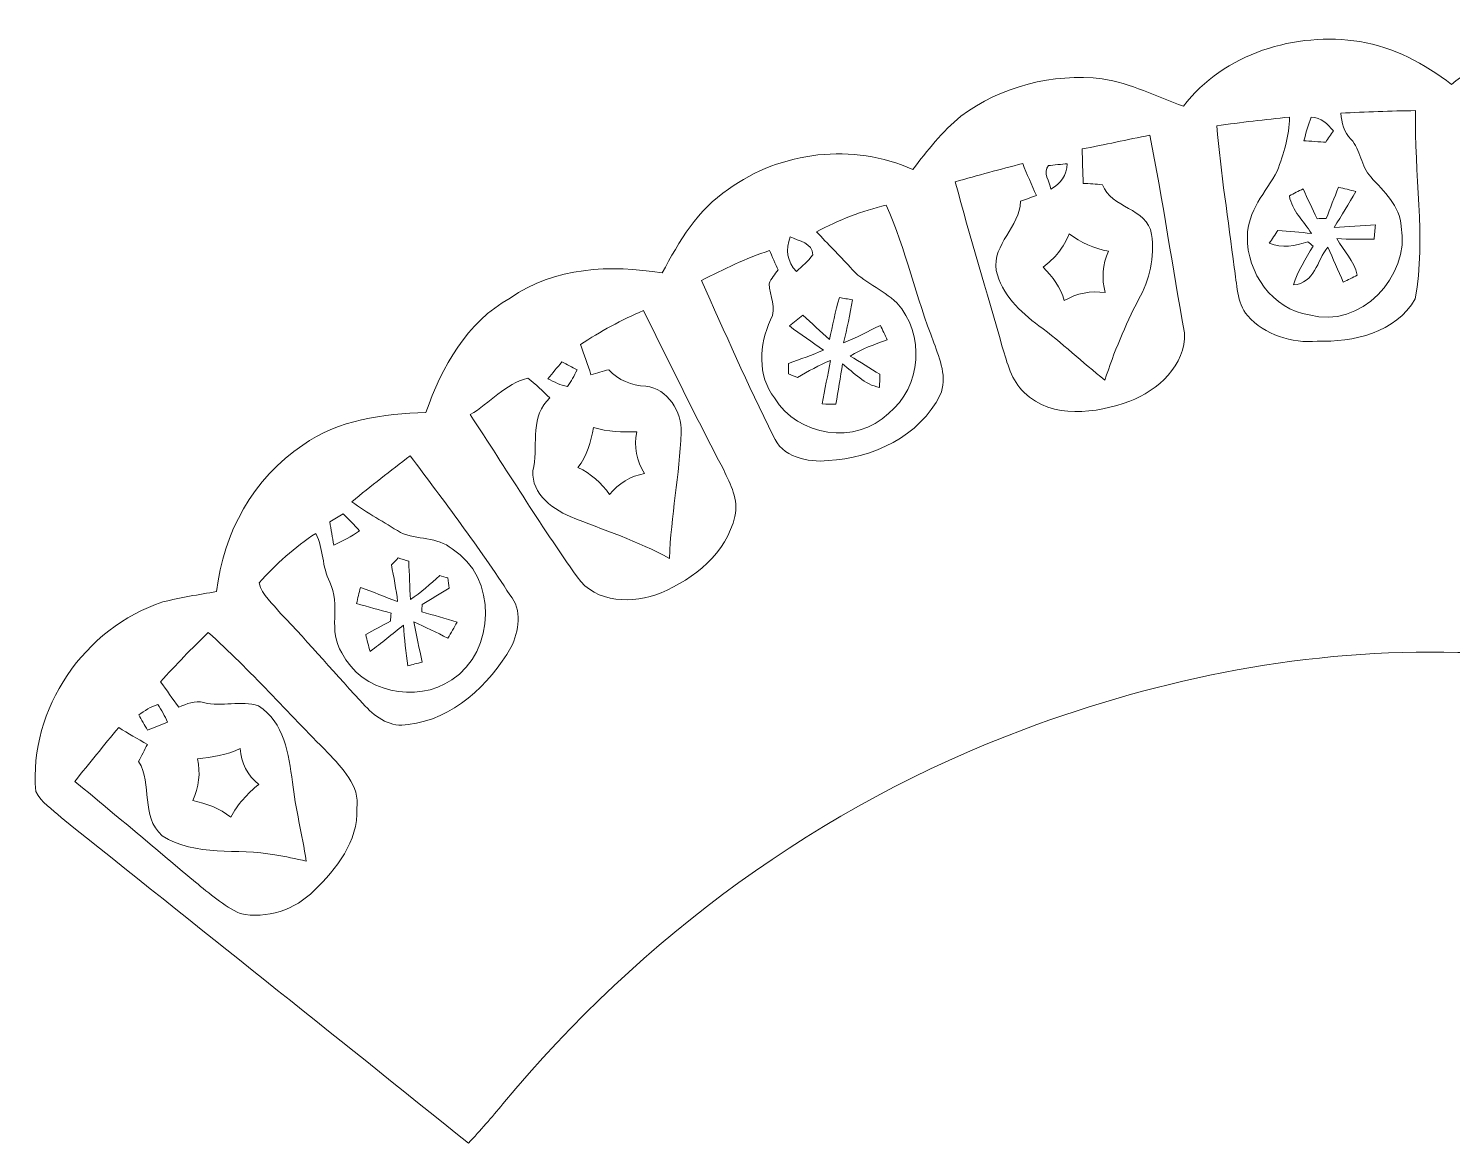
# Model space of a CAD drawing. Header units: centimetres. Extents: x -16.4 to 16.4, y -6.4 to 6.5.
# Drawn here: x -16.41 to 0.02, y -6.38 to 6.49 of the extents above; entities that cross this region are included whole.
import ezdxf

# ---------------------------------------------------------------- set-up
doc = ezdxf.new("R2010")
doc.units = ezdxf.units.CM
doc.header["$MEASUREMENT"] = 0
doc.layers.add('Layer 1', color=7, linetype='Continuous')

msp = doc.modelspace()

# ---------------------------------------------------------------- linework, layer by layer
at = {"layer": 'Layer 1', "color": 251, "lineweight": 9}
for points, knots in [([(-3.08379, 5.59736), (-2.61777, 6.20802), (-1.78944, 6.45955), (-1.04649, 6.34278), (-1.04649, 6.34278), (-0.65491, 6.27928), (-0.30107, 6.08772), (0.01043, 5.84925), (0.01043, 5.84925), (0.54453, 6.28175), (1.27867, 6.49448), (1.95212, 6.30821), (1.95212, 6.30821), (2.40826, 6.21861), (2.81537, 5.95226), (3.10746, 5.59454), (3.10746, 5.59454), (3.45671, 5.71978), (3.79573, 5.90922), (4.17497, 5.91945), (4.17497, 5.91945), (4.66321, 5.96954), (5.15993, 5.81961), (5.56386, 5.54727), (5.56386, 5.54727), (5.82985, 5.36876), (6.03093, 5.11688), (6.22637, 4.86676), (6.22637, 4.86676), (6.95839, 5.18497), (7.86785, 5.07173), (8.47039, 4.53797), (8.47039, 4.53797), (8.75932, 4.31255), (8.94735, 3.98905), (9.1128, 3.66767), (9.1128, 3.66767), (9.50191, 3.7093), (9.91078, 3.78797), (10.29002, 3.64756), (10.29002, 3.64756), (10.9282, 3.46482), (11.4877, 2.98469), (11.72124, 2.35781), (11.72124, 2.35781), (11.76216, 2.26185), (11.78827, 2.15496), (11.85776, 2.07453), (11.85776, 2.07453), (12.20419, 2.01244), (12.57673, 2.03431), (12.90305, 1.88226), (12.90305, 1.88226), (13.30274, 1.684), (13.67704, 1.40531), (13.90493, 1.01372), (13.90493, 1.01372), (14.11625, 0.71457), (14.17163, 0.34556), (14.26336, -0.00087), (14.26336, -0.00087), (14.99643, -0.04849), (15.69458, -0.45842), (16.06393, -1.09765), (16.06393, -1.09765), (16.27207, -1.45713), (16.35039, -1.88223), (16.33557, -2.29428), (16.33557, -2.29428), (16.28301, -2.45514), (16.11756, -2.54863), (15.99832, -2.65764), (15.99832, -2.65764), (14.43798, -3.88918), (12.90058, -5.15001), (11.33601, -6.37591), (11.33601, -6.37591), (10.8086, -5.74726), (10.28085, -5.11438), (9.67442, -4.55946), (9.67442, -4.55946), (7.11784, -2.12635), (3.61935, -0.68843), (0.0824, -0.70783), (0.0824, -0.70783), (-1.6247, -0.6595), (-3.33002, -0.99887), (-4.92529, -1.59613), (-4.92529, -1.59613), (-7.26702, -2.46961), (-9.34771, -3.99643), (-10.93909, -5.91836), (-10.93909, -5.91836), (-11.06679, -6.07358), (-11.19838, -6.22634), (-11.33667, -6.37239), (-11.33667, -6.37239), (-12.89983, -5.11509), (-14.47039, -3.86696), (-16.03743, -2.61424), (-16.03743, -2.61424), (-16.13903, -2.51864), (-16.2685, -2.44033), (-16.32989, -2.31086), (-16.32989, -2.31086), (-16.41455, -1.35871), (-15.7665, -0.42103), (-14.86409, -0.12504), (-14.86409, -0.12504), (-14.65948, -0.07248), (-14.45064, -0.04144), (-14.2425, -0.00545), (-14.2425, -0.00545), (-14.16983, 0.66483), (-13.81811, 1.31111), (-13.24908, 1.684), (-13.24908, 1.684), (-12.84127, 1.98245), (-12.31704, 2.04348), (-11.82632, 2.06359), (-11.82632, 2.06359), (-11.64535, 2.58746), (-11.35466, 3.10464), (-10.85477, 3.38298), (-10.85477, 3.38298), (-10.34713, 3.74211), (-9.69272, 3.76998), (-9.09865, 3.67226), (-9.09865, 3.67226), (-8.90674, 4.03703), (-8.68907, 4.40674), (-8.33629, 4.63851), (-8.33629, 4.63851), (-7.73269, 5.07807), (-6.89026, 5.17897), (-6.20869, 4.86535), (-6.20869, 4.86535), (-6.03865, 5.08372), (-5.86861, 5.30703), (-5.65095, 5.48059), (-5.65095, 5.48059), (-5.18952, 5.82843), (-4.59226, 5.97942), (-4.0197, 5.91381), (-4.0197, 5.91381), (-3.69162, 5.86336), (-3.39458, 5.70531), (-3.08379, 5.59736), (-3.08379, 5.59736), (-3.08379, 5.59736), (-3.08379, 5.59736), (-3.08379, 5.59736)], [0, 0, 0, 0, 0.02564103, 0.02564103, 0.02564103, 0.02564103, 0.05128205, 0.05128205, 0.05128205, 0.05128205, 0.07692308, 0.07692308, 0.07692308, 0.07692308, 0.1025641, 0.1025641, 0.1025641, 0.1025641, 0.12820513, 0.12820513, 0.12820513, 0.12820513, 0.15384615, 0.15384615, 0.15384615, 0.15384615, 0.17948718, 0.17948718, 0.17948718, 0.17948718, 0.20512821, 0.20512821, 0.20512821, 0.20512821, 0.23076923, 0.23076923, 0.23076923, 0.23076923, 0.25641026, 0.25641026, 0.25641026, 0.25641026, 0.28205128, 0.28205128, 0.28205128, 0.28205128, 0.30769231, 0.30769231, 0.30769231, 0.30769231, 0.33333333, 0.33333333, 0.33333333, 0.33333333, 0.35897436, 0.35897436, 0.35897436, 0.35897436, 0.38461538, 0.38461538, 0.38461538, 0.38461538, 0.41025641, 0.41025641, 0.41025641, 0.41025641, 0.43589744, 0.43589744, 0.43589744, 0.43589744, 0.46153846, 0.46153846, 0.46153846, 0.46153846, 0.48717949, 0.48717949, 0.48717949, 0.48717949, 0.51282051, 0.51282051, 0.51282051, 0.51282051, 0.53846154, 0.53846154, 0.53846154, 0.53846154, 0.56410256, 0.56410256, 0.56410256, 0.56410256, 0.58974359, 0.58974359, 0.58974359, 0.58974359, 0.61538462, 0.61538462, 0.61538462, 0.61538462, 0.64102564, 0.64102564, 0.64102564, 0.64102564, 0.66666667, 0.66666667, 0.66666667, 0.66666667, 0.69230769, 0.69230769, 0.69230769, 0.69230769, 0.71794872, 0.71794872, 0.71794872, 0.71794872, 0.74358974, 0.74358974, 0.74358974, 0.74358974, 0.76923077, 0.76923077, 0.76923077, 0.76923077, 0.79487179, 0.79487179, 0.79487179, 0.79487179, 0.82051282, 0.82051282, 0.82051282, 0.82051282, 0.84615385, 0.84615385, 0.84615385, 0.84615385, 0.87179487, 0.87179487, 0.87179487, 0.87179487, 0.8974359, 0.8974359, 0.8974359, 0.8974359, 0.92307692, 0.92307692, 0.92307692, 0.92307692, 0.94871795, 0.94871795, 0.94871795, 0.94871795, 1, 1, 1, 1]), ([(-1.26804, 5.51693), (-1.25393, 5.40933), (-1.23347, 5.29609), (-1.15092, 5.21742), (-1.15092, 5.21742), (-1.03168, 5.09536), (-1.04085, 4.90133), (-0.91985, 4.78068), (-0.91985, 4.78068), (-0.77203, 4.61347), (-0.58365, 4.44731), (-0.56919, 4.20742), (-0.56919, 4.20742), (-0.46441, 3.63698), (-1.04402, 3.01785), (-1.63069, 3.18966), (-1.63069, 3.18966), (-2.05403, 3.24681), (-2.35354, 3.67966), (-2.34577, 4.09206), (-2.34577, 4.09206), (-2.34789, 4.38275), (-2.13093, 4.60747), (-2.00111, 4.84877), (-2.00111, 4.84877), (-1.92703, 5.04809), (-1.86176, 5.25517), (-1.86, 5.47001), (-1.86, 5.47001), (-2.14081, 5.44567), (-2.4195, 5.40757), (-2.69855, 5.37264), (-2.69855, 5.37264), (-2.65304, 4.82407), (-2.56344, 4.28044), (-2.49817, 3.73399), (-2.49817, 3.73399), (-2.46078, 3.54843), (-2.47701, 3.32971), (-2.34189, 3.17907), (-2.34189, 3.17907), (-2.1454, 2.95612), (-1.83142, 2.85946), (-1.54003, 2.8845), (-1.54003, 2.8845), (-1.12481, 2.87145), (-0.63022, 2.98504), (-0.40797, 3.37381), (-0.40797, 3.37381), (-0.27955, 4.09241), (-0.4249, 4.82125), (-0.40303, 5.54586), (-0.40303, 5.54586), (-0.6916, 5.54339), (-0.98017, 5.52998), (-1.26804, 5.51693), (-1.26804, 5.51693), (-1.26804, 5.51693), (-1.26804, 5.51693), (-1.26804, 5.51693)], [0, 0, 0, 0, 0.0625, 0.0625, 0.0625, 0.0625, 0.125, 0.125, 0.125, 0.125, 0.1875, 0.1875, 0.1875, 0.1875, 0.25, 0.25, 0.25, 0.25, 0.3125, 0.3125, 0.3125, 0.3125, 0.375, 0.375, 0.375, 0.375, 0.4375, 0.4375, 0.4375, 0.4375, 0.5, 0.5, 0.5, 0.5, 0.5625, 0.5625, 0.5625, 0.5625, 0.625, 0.625, 0.625, 0.625, 0.6875, 0.6875, 0.6875, 0.6875, 0.75, 0.75, 0.75, 0.75, 0.8125, 0.8125, 0.8125, 0.8125, 0.875, 0.875, 0.875, 0.875, 1, 1, 1, 1]), ([(-1.60741, 5.46931), (-1.64727, 5.38323), (-1.66774, 5.29115), (-1.69243, 5.19908), (-1.69243, 5.19908), (-1.62964, 5.19449), (-1.5044, 5.18532), (-1.4416, 5.18073), (-1.4416, 5.18073), (-1.41127, 5.22518), (-1.38128, 5.26963), (-1.35059, 5.31338), (-1.35059, 5.31338), (-1.42009, 5.38781), (-1.49558, 5.47354), (-1.60741, 5.46931), (-1.60741, 5.46931), (-1.60741, 5.46931), (-1.60741, 5.46931), (-1.60741, 5.46931)], [0, 0, 0, 0, 0.16666667, 0.16666667, 0.16666667, 0.16666667, 0.33333333, 0.33333333, 0.33333333, 0.33333333, 0.5, 0.5, 0.5, 0.5, 0.66666667, 0.66666667, 0.66666667, 0.66666667, 1, 1, 1, 1]), ([(-4.25395, 5.10383), (-4.24866, 4.97154), (-4.24478, 4.8396), (-4.24054, 4.70695), (-4.24054, 4.70695), (-4.16646, 4.70166), (-4.09485, 4.69884), (-4.01935, 4.69143), (-4.01935, 4.69143), (-3.91281, 4.41168), (-3.50888, 4.43355), (-3.45032, 4.11781), (-3.45032, 4.11781), (-3.41293, 3.85782), (-3.47325, 3.59218), (-3.60237, 3.36604), (-3.60237, 3.36604), (-3.75442, 3.06618), (-3.88671, 2.75644), (-3.99007, 2.43647), (-3.99007, 2.43647), (-4.24972, 2.63862), (-4.48678, 2.86757), (-4.75137, 3.06336), (-4.75137, 3.06336), (-4.96938, 3.22458), (-5.18211, 3.42461), (-5.24349, 3.70048), (-5.24349, 3.70048), (-5.29041, 4.01374), (-4.96903, 4.20036), (-4.9648, 4.50022), (-4.9648, 4.50022), (-4.90341, 4.52316), (-4.84168, 4.54503), (-4.77994, 4.56619), (-4.77994, 4.56619), (-4.83603, 4.6879), (-4.89001, 4.81032), (-4.93869, 4.9352), (-4.93869, 4.9352), (-5.19939, 4.86994), (-5.45869, 4.79868), (-5.71692, 4.72494), (-5.71692, 4.72494), (-5.54723, 4.08642), (-5.35215, 3.4553), (-5.17505, 2.81889), (-5.17505, 2.81889), (-5.11614, 2.63544), (-5.06992, 2.43012), (-4.92176, 2.2936), (-4.92176, 2.2936), (-4.59685, 1.97681), (-4.09202, 2.05265), (-3.70326, 2.19235), (-3.70326, 2.19235), (-3.38612, 2.31512), (-3.0478, 2.61075), (-3.07214, 2.97975), (-3.07214, 2.97975), (-3.21079, 3.73928), (-3.31909, 4.50481), (-3.47149, 5.26223), (-3.47149, 5.26223), (-3.7329, 5.21178), (-3.99219, 5.15216), (-4.25395, 5.10383), (-4.25395, 5.10383), (-4.25395, 5.10383), (-4.25395, 5.10383), (-4.25395, 5.10383)], [0, 0, 0, 0, 0.05263158, 0.05263158, 0.05263158, 0.05263158, 0.10526316, 0.10526316, 0.10526316, 0.10526316, 0.15789474, 0.15789474, 0.15789474, 0.15789474, 0.21052632, 0.21052632, 0.21052632, 0.21052632, 0.26315789, 0.26315789, 0.26315789, 0.26315789, 0.31578947, 0.31578947, 0.31578947, 0.31578947, 0.36842105, 0.36842105, 0.36842105, 0.36842105, 0.42105263, 0.42105263, 0.42105263, 0.42105263, 0.47368421, 0.47368421, 0.47368421, 0.47368421, 0.52631579, 0.52631579, 0.52631579, 0.52631579, 0.57894737, 0.57894737, 0.57894737, 0.57894737, 0.63157895, 0.63157895, 0.63157895, 0.63157895, 0.68421053, 0.68421053, 0.68421053, 0.68421053, 0.73684211, 0.73684211, 0.73684211, 0.73684211, 0.78947368, 0.78947368, 0.78947368, 0.78947368, 0.84210526, 0.84210526, 0.84210526, 0.84210526, 0.89473684, 0.89473684, 0.89473684, 0.89473684, 1, 1, 1, 1]), ([(-4.64059, 4.91192), (-4.7115, 4.83289), (-4.62754, 4.7253), (-4.61237, 4.63993), (-4.61237, 4.63993), (-4.50266, 4.70272), (-4.43104, 4.80114), (-4.42505, 4.93379), (-4.42505, 4.93379), (-4.47867, 4.92814), (-4.58662, 4.91721), (-4.64059, 4.91192), (-4.64059, 4.91192), (-4.64059, 4.91192), (-4.64059, 4.91192), (-4.64059, 4.91192)], [0, 0, 0, 0, 0.2, 0.2, 0.2, 0.2, 0.4, 0.4, 0.4, 0.4, 0.6, 0.6, 0.6, 0.6, 1, 1, 1, 1]), ([(-1.29309, 4.6625), (-1.34247, 4.54221), (-1.38904, 4.42085), (-1.43525, 4.29949), (-1.43525, 4.29949), (-1.46171, 4.29949), (-1.51498, 4.29949), (-1.54144, 4.29914), (-1.54144, 4.29914), (-1.59542, 4.41379), (-1.64904, 4.52845), (-1.70195, 4.64275), (-1.70195, 4.64275), (-1.75558, 4.61699), (-1.8099, 4.59265), (-1.86035, 4.56126), (-1.86035, 4.56126), (-1.83142, 4.39122), (-1.69314, 4.27057), (-1.60635, 4.12804), (-1.60635, 4.12804), (-1.73476, 4.14216), (-1.86423, 4.15521), (-1.99264, 4.16403), (-1.99264, 4.16403), (-2.02616, 4.11429), (-2.05967, 4.06525), (-2.09248, 4.01551), (-2.09248, 4.01551), (-1.94749, 3.95307), (-1.79227, 3.98623), (-1.64833, 4.0335), (-1.64833, 4.0335), (-1.62822, 4.01621), (-1.60812, 3.99893), (-1.58765, 3.98129), (-1.58765, 3.98129), (-1.67162, 3.837), (-1.76369, 3.69589), (-1.81449, 3.53538), (-1.81449, 3.53538), (-1.56578, 3.55196), (-1.54426, 3.81442), (-1.41867, 3.96894), (-1.41867, 3.96894), (-1.35623, 3.83594), (-1.29767, 3.70154), (-1.23805, 3.56713), (-1.23805, 3.56713), (-1.18443, 3.59253), (-1.1301, 3.61722), (-1.07895, 3.64827), (-1.07895, 3.64827), (-1.11176, 3.80913), (-1.23594, 3.92873), (-1.31355, 4.06843), (-1.31355, 4.06843), (-1.17032, 4.06137), (-1.0278, 4.06031), (-0.88386, 4.06102), (-0.88386, 4.06102), (-0.87822, 4.11676), (-0.87257, 4.17214), (-0.86658, 4.22753), (-0.86658, 4.22753), (-1.02533, 4.2173), (-1.18372, 4.20566), (-1.34247, 4.19825), (-1.34247, 4.19825), (-1.26063, 4.33689), (-1.17244, 4.47165), (-1.09412, 4.61276), (-1.09412, 4.61276), (-1.16079, 4.62969), (-1.22712, 4.64663), (-1.29309, 4.6625), (-1.29309, 4.6625), (-1.29309, 4.6625), (-1.29309, 4.6625), (-1.29309, 4.6625)], [0, 0, 0, 0, 0.04761905, 0.04761905, 0.04761905, 0.04761905, 0.0952381, 0.0952381, 0.0952381, 0.0952381, 0.14285714, 0.14285714, 0.14285714, 0.14285714, 0.19047619, 0.19047619, 0.19047619, 0.19047619, 0.23809524, 0.23809524, 0.23809524, 0.23809524, 0.28571429, 0.28571429, 0.28571429, 0.28571429, 0.33333333, 0.33333333, 0.33333333, 0.33333333, 0.38095238, 0.38095238, 0.38095238, 0.38095238, 0.42857143, 0.42857143, 0.42857143, 0.42857143, 0.47619048, 0.47619048, 0.47619048, 0.47619048, 0.52380952, 0.52380952, 0.52380952, 0.52380952, 0.57142857, 0.57142857, 0.57142857, 0.57142857, 0.61904762, 0.61904762, 0.61904762, 0.61904762, 0.66666667, 0.66666667, 0.66666667, 0.66666667, 0.71428571, 0.71428571, 0.71428571, 0.71428571, 0.76190476, 0.76190476, 0.76190476, 0.76190476, 0.80952381, 0.80952381, 0.80952381, 0.80952381, 0.85714286, 0.85714286, 0.85714286, 0.85714286, 0.9047619, 0.9047619, 0.9047619, 0.9047619, 1, 1, 1, 1]), ([(-7.31712, 4.14745), (-7.19224, 4.0081), (-7.05606, 3.87934), (-6.93118, 3.73964), (-6.93118, 3.73964), (-6.78478, 3.56078), (-6.55582, 3.48669), (-6.39143, 3.32759), (-6.39143, 3.32759), (-6.06405, 2.97234), (-6.10603, 2.35075), (-6.48915, 2.05124), (-6.48915, 2.05124), (-6.85745, 1.68153), (-7.54113, 1.78842), (-7.80466, 2.22939), (-7.80466, 2.22939), (-8.00398, 2.48798), (-7.97999, 2.84711), (-7.8484, 3.13109), (-7.8484, 3.13109), (-7.7715, 3.26691), (-7.86004, 3.40944), (-7.86639, 3.54878), (-7.86639, 3.54878), (-7.84135, 3.60805), (-7.79866, 3.65744), (-7.76232, 3.70965), (-7.76232, 3.70965), (-7.78702, 3.76504), (-7.83641, 3.87581), (-7.86145, 3.93084), (-7.86145, 3.93084), (-8.13486, 3.84618), (-8.38956, 3.71318), (-8.64533, 3.58688), (-8.64533, 3.58688), (-8.37686, 2.9861), (-8.1151, 2.38144), (-7.81736, 1.79442), (-7.81736, 1.79442), (-7.72387, 1.54677), (-7.41942, 1.48151), (-7.18412, 1.50726), (-7.18412, 1.50726), (-6.67471, 1.53301), (-6.12579, 1.78736), (-5.89154, 2.26503), (-5.89154, 2.26503), (-5.80335, 2.45976), (-5.89825, 2.67954), (-5.96351, 2.86581), (-5.96351, 2.86581), (-6.16847, 3.38897), (-6.28736, 3.94107), (-6.51314, 4.45648), (-6.51314, 4.45648), (-6.79289, 4.38839), (-7.06347, 4.28362), (-7.31712, 4.14745), (-7.31712, 4.14745), (-7.31712, 4.14745), (-7.31712, 4.14745), (-7.31712, 4.14745)], [0, 0, 0, 0, 0.05882353, 0.05882353, 0.05882353, 0.05882353, 0.11764706, 0.11764706, 0.11764706, 0.11764706, 0.17647059, 0.17647059, 0.17647059, 0.17647059, 0.23529412, 0.23529412, 0.23529412, 0.23529412, 0.29411765, 0.29411765, 0.29411765, 0.29411765, 0.35294118, 0.35294118, 0.35294118, 0.35294118, 0.41176471, 0.41176471, 0.41176471, 0.41176471, 0.47058824, 0.47058824, 0.47058824, 0.47058824, 0.52941176, 0.52941176, 0.52941176, 0.52941176, 0.58823529, 0.58823529, 0.58823529, 0.58823529, 0.64705882, 0.64705882, 0.64705882, 0.64705882, 0.70588235, 0.70588235, 0.70588235, 0.70588235, 0.76470588, 0.76470588, 0.76470588, 0.76470588, 0.82352941, 0.82352941, 0.82352941, 0.82352941, 0.88235294, 0.88235294, 0.88235294, 0.88235294, 1, 1, 1, 1]), ([(-4.40353, 4.12311), (-4.46279, 3.96612), (-4.57074, 3.83912), (-4.70374, 3.73752), (-4.70374, 3.73752), (-4.59473, 3.62957), (-4.49737, 3.50751), (-4.45962, 3.3537), (-4.45962, 3.3537), (-4.31392, 3.43625), (-4.15164, 3.47294), (-3.98513, 3.44542), (-3.98513, 3.44542), (-4.02923, 3.60593), (-4.02006, 3.77244), (-3.94774, 3.92273), (-3.94774, 3.92273), (-4.11425, 3.95589), (-4.2663, 4.02609), (-4.40353, 4.12311), (-4.40353, 4.12311), (-4.40353, 4.12311), (-4.40353, 4.12311), (-4.40353, 4.12311)], [0, 0, 0, 0, 0.14285714, 0.14285714, 0.14285714, 0.14285714, 0.28571429, 0.28571429, 0.28571429, 0.28571429, 0.42857143, 0.42857143, 0.42857143, 0.42857143, 0.57142857, 0.57142857, 0.57142857, 0.57142857, 0.71428571, 0.71428571, 0.71428571, 0.71428571, 1, 1, 1, 1]), ([(-7.62192, 4.08889), (-7.67942, 3.94813), (-7.66002, 3.7989), (-7.54925, 3.69025), (-7.54925, 3.69025), (-7.48469, 3.75093), (-7.41307, 3.80666), (-7.36298, 3.8811), (-7.36298, 3.8811), (-7.3591, 4.01833), (-7.52667, 4.04267), (-7.62192, 4.08889), (-7.62192, 4.08889), (-7.62192, 4.08889), (-7.62192, 4.08889), (-7.62192, 4.08889)], [0, 0, 0, 0, 0.2, 0.2, 0.2, 0.2, 0.4, 0.4, 0.4, 0.4, 0.6, 0.6, 0.6, 0.6, 1, 1, 1, 1]), ([(-7.05465, 3.38862), (-7.10192, 3.22881), (-7.13226, 3.06512), (-7.17036, 2.90285), (-7.17036, 2.90285), (-7.27302, 2.99669), (-7.37392, 3.09264), (-7.47516, 3.18719), (-7.47516, 3.18719), (-7.52773, 3.14556), (-7.58064, 3.10393), (-7.6318, 3.06054), (-7.6318, 3.06054), (-7.50233, 2.96529), (-7.36827, 2.87674), (-7.2381, 2.7822), (-7.2381, 2.7822), (-7.36968, 2.72469), (-7.50621, 2.67848), (-7.64062, 2.62803), (-7.64062, 2.62803), (-7.64097, 2.58782), (-7.64097, 2.54725), (-7.64062, 2.50633), (-7.64062, 2.50633), (-7.6064, 2.49327), (-7.57182, 2.47987), (-7.53725, 2.46611), (-7.53725, 2.46611), (-7.41413, 2.53843), (-7.2896, 2.60934), (-7.1566, 2.66261), (-7.1566, 2.66261), (-7.18906, 2.49504), (-7.22399, 2.32852), (-7.25221, 2.16025), (-7.25221, 2.16025), (-7.19964, 2.15884), (-7.14708, 2.15743), (-7.09452, 2.15637), (-7.09452, 2.15637), (-7.0677, 2.31159), (-7.04195, 2.46752), (-7.01937, 2.62309), (-7.01937, 2.62309), (-6.88532, 2.52008), (-6.76502, 2.3825), (-6.59075, 2.35146), (-6.59075, 2.35146), (-6.58969, 2.3892), (-6.58757, 2.4647), (-6.58652, 2.5028), (-6.58652, 2.5028), (-6.70046, 2.57335), (-6.81547, 2.6432), (-6.92942, 2.71376), (-6.92942, 2.71376), (-6.79607, 2.79525), (-6.64896, 2.84852), (-6.50185, 2.89932), (-6.50185, 2.89932), (-6.52831, 2.95576), (-6.55512, 3.01186), (-6.58193, 3.06795), (-6.58193, 3.06795), (-6.72269, 2.99845), (-6.86062, 2.92296), (-7.00773, 2.86757), (-7.00773, 2.86757), (-6.96857, 3.03161), (-6.9273, 3.1953), (-6.90402, 3.36216), (-6.90402, 3.36216), (-6.95411, 3.37134), (-7.00456, 3.38016), (-7.05465, 3.38862), (-7.05465, 3.38862), (-7.05465, 3.38862), (-7.05465, 3.38862), (-7.05465, 3.38862)], [0, 0, 0, 0, 0.04761905, 0.04761905, 0.04761905, 0.04761905, 0.0952381, 0.0952381, 0.0952381, 0.0952381, 0.14285714, 0.14285714, 0.14285714, 0.14285714, 0.19047619, 0.19047619, 0.19047619, 0.19047619, 0.23809524, 0.23809524, 0.23809524, 0.23809524, 0.28571429, 0.28571429, 0.28571429, 0.28571429, 0.33333333, 0.33333333, 0.33333333, 0.33333333, 0.38095238, 0.38095238, 0.38095238, 0.38095238, 0.42857143, 0.42857143, 0.42857143, 0.42857143, 0.47619048, 0.47619048, 0.47619048, 0.47619048, 0.52380952, 0.52380952, 0.52380952, 0.52380952, 0.57142857, 0.57142857, 0.57142857, 0.57142857, 0.61904762, 0.61904762, 0.61904762, 0.61904762, 0.66666667, 0.66666667, 0.66666667, 0.66666667, 0.71428571, 0.71428571, 0.71428571, 0.71428571, 0.76190476, 0.76190476, 0.76190476, 0.76190476, 0.80952381, 0.80952381, 0.80952381, 0.80952381, 0.85714286, 0.85714286, 0.85714286, 0.85714286, 0.9047619, 0.9047619, 0.9047619, 0.9047619, 1, 1, 1, 1]), ([(-10.04374, 2.84676), (-10.0007, 2.7314), (-9.95907, 2.61533), (-9.92168, 2.49751), (-9.92168, 2.49751), (-9.85289, 2.51691), (-9.78445, 2.53666), (-9.7153, 2.55607), (-9.7153, 2.55607), (-9.60629, 2.43401), (-9.45354, 2.37509), (-9.28985, 2.36486), (-9.28985, 2.36486), (-9.03303, 2.33699), (-8.87357, 2.0717), (-8.87957, 1.8304), (-8.87957, 1.8304), (-8.9018, 1.34392), (-8.9981, 0.86414), (-9.0161, 0.37731), (-9.0161, 0.37731), (-9.38122, 0.57804), (-9.77704, 0.70751), (-10.16262, 0.86026), (-10.16262, 0.86026), (-10.38734, 0.95763), (-10.64734, 1.16295), (-10.58278, 1.43917), (-10.58278, 1.43917), (-10.53657, 1.70517), (-10.62265, 2.02796), (-10.39581, 2.22939), (-10.39581, 2.22939), (-10.48083, 2.30595), (-10.55738, 2.39308), (-10.65263, 2.45764), (-10.65263, 2.45764), (-10.90875, 2.39555), (-11.09219, 2.16907), (-11.3148, 2.03748), (-11.3148, 2.03748), (-10.90593, 1.41201), (-10.51152, 0.77666), (-10.08325, 0.16423), (-10.08325, 0.16423), (-9.86347, -0.14374), (-9.43625, -0.14903), (-9.11311, -0.01921), (-9.11311, -0.01921), (-8.72964, 0.14412), (-8.35817, 0.43764), (-8.26115, 0.86309), (-8.26115, 0.86309), (-8.21776, 1.05464), (-8.30948, 1.2328), (-8.39027, 1.39896), (-8.39027, 1.39896), (-8.70989, 2.00679), (-9.00869, 2.62486), (-9.31737, 3.23799), (-9.31737, 3.23799), (-9.57172, 3.13109), (-9.81302, 2.99739), (-10.04374, 2.84676), (-10.04374, 2.84676), (-10.04374, 2.84676), (-10.04374, 2.84676), (-10.04374, 2.84676)], [0, 0, 0, 0, 0.05555556, 0.05555556, 0.05555556, 0.05555556, 0.11111111, 0.11111111, 0.11111111, 0.11111111, 0.16666667, 0.16666667, 0.16666667, 0.16666667, 0.22222222, 0.22222222, 0.22222222, 0.22222222, 0.27777778, 0.27777778, 0.27777778, 0.27777778, 0.33333333, 0.33333333, 0.33333333, 0.33333333, 0.38888889, 0.38888889, 0.38888889, 0.38888889, 0.44444444, 0.44444444, 0.44444444, 0.44444444, 0.5, 0.5, 0.5, 0.5, 0.55555556, 0.55555556, 0.55555556, 0.55555556, 0.61111111, 0.61111111, 0.61111111, 0.61111111, 0.66666667, 0.66666667, 0.66666667, 0.66666667, 0.72222222, 0.72222222, 0.72222222, 0.72222222, 0.77777778, 0.77777778, 0.77777778, 0.77777778, 0.83333333, 0.83333333, 0.83333333, 0.83333333, 0.88888889, 0.88888889, 0.88888889, 0.88888889, 1, 1, 1, 1]), ([(-10.25682, 2.64532), (-10.3122, 2.58217), (-10.36582, 2.51761), (-10.41804, 2.452), (-10.41804, 2.452), (-10.34642, 2.41601), (-10.27481, 2.37544), (-10.19473, 2.36204), (-10.19473, 2.36204), (-10.14887, 2.41989), (-10.11676, 2.48727), (-10.0829, 2.55254), (-10.0829, 2.55254), (-10.1411, 2.58394), (-10.19896, 2.61463), (-10.25682, 2.64532), (-10.25682, 2.64532), (-10.25682, 2.64532), (-10.25682, 2.64532), (-10.25682, 2.64532)], [0, 0, 0, 0, 0.16666667, 0.16666667, 0.16666667, 0.16666667, 0.33333333, 0.33333333, 0.33333333, 0.33333333, 0.5, 0.5, 0.5, 0.5, 0.66666667, 0.66666667, 0.66666667, 0.66666667, 1, 1, 1, 1]), ([(-9.89134, 1.8872), (-9.92379, 1.72351), (-9.97071, 1.56194), (-10.07231, 1.42682), (-10.07231, 1.42682), (-9.92344, 1.35768), (-9.80244, 1.24691), (-9.70648, 1.11532), (-9.70648, 1.11532), (-9.60206, 1.23985), (-9.46624, 1.33299), (-9.30326, 1.35627), (-9.30326, 1.35627), (-9.39392, 1.50232), (-9.43308, 1.66918), (-9.39075, 1.83816), (-9.39075, 1.83816), (-9.55867, 1.83323), (-9.72871, 1.84099), (-9.89134, 1.8872), (-9.89134, 1.8872), (-9.89134, 1.8872), (-9.89134, 1.8872), (-9.89134, 1.8872)], [0, 0, 0, 0, 0.14285714, 0.14285714, 0.14285714, 0.14285714, 0.28571429, 0.28571429, 0.28571429, 0.28571429, 0.42857143, 0.42857143, 0.42857143, 0.42857143, 0.57142857, 0.57142857, 0.57142857, 0.57142857, 0.71428571, 0.71428571, 0.71428571, 0.71428571, 1, 1, 1, 1]), ([(-12.68252, 1.03207), (-12.50577, 0.89801), (-12.30716, 0.79747), (-12.1216, 0.67647), (-12.1216, 0.67647), (-11.93039, 0.58968), (-11.69333, 0.63343), (-11.52505, 0.48703), (-11.52505, 0.48703), (-10.99906, 0.16388), (-11.02129, -0.69513), (-11.52858, -1.02498), (-11.52858, -1.02498), (-11.9378, -1.30015), (-12.57598, -1.1675), (-12.79646, -0.71242), (-12.79646, -0.71242), (-12.96368, -0.46583), (-12.80599, -0.15186), (-12.93652, 0.10391), (-12.93652, 0.10391), (-13.02753, 0.27994), (-13.00813, 0.48808), (-13.09703, 0.66588), (-13.09703, 0.66588), (-13.34327, 0.51207), (-13.55776, 0.30922), (-13.75249, 0.09544), (-13.75249, 0.09544), (-13.72215, -0.05096), (-13.59198, -0.1448), (-13.50378, -0.25628), (-13.50378, -0.25628), (-13.17041, -0.60588), (-12.85749, -0.97418), (-12.52729, -1.32661), (-12.52729, -1.32661), (-12.40276, -1.46207), (-12.22637, -1.58061), (-12.03235, -1.53863), (-12.03235, -1.53863), (-11.51482, -1.48183), (-11.09643, -1.08248), (-10.8456, -0.64963), (-10.8456, -0.64963), (-10.75353, -0.46442), (-10.71119, -0.21394), (-10.85795, -0.04355), (-10.85795, -0.04355), (-11.21602, 0.5096), (-11.61536, 1.03489), (-12.00906, 1.563), (-12.00906, 1.563), (-12.2366, 1.39014), (-12.46062, 1.21234), (-12.68252, 1.03207), (-12.68252, 1.03207), (-12.68252, 1.03207), (-12.68252, 1.03207), (-12.68252, 1.03207)], [0, 0, 0, 0, 0.0625, 0.0625, 0.0625, 0.0625, 0.125, 0.125, 0.125, 0.125, 0.1875, 0.1875, 0.1875, 0.1875, 0.25, 0.25, 0.25, 0.25, 0.3125, 0.3125, 0.3125, 0.3125, 0.375, 0.375, 0.375, 0.375, 0.4375, 0.4375, 0.4375, 0.4375, 0.5, 0.5, 0.5, 0.5, 0.5625, 0.5625, 0.5625, 0.5625, 0.625, 0.625, 0.625, 0.625, 0.6875, 0.6875, 0.6875, 0.6875, 0.75, 0.75, 0.75, 0.75, 0.8125, 0.8125, 0.8125, 0.8125, 0.875, 0.875, 0.875, 0.875, 1, 1, 1, 1]), ([(-12.93793, 0.80029), (-12.92276, 0.71104), (-12.90688, 0.62108), (-12.89065, 0.53148), (-12.89065, 0.53148), (-12.78623, 0.57698), (-12.6864, 0.63237), (-12.5922, 0.69693), (-12.5922, 0.69693), (-12.65394, 0.7636), (-12.71709, 0.82851), (-12.782, 0.89201), (-12.782, 0.89201), (-12.83421, 0.86168), (-12.88607, 0.83098), (-12.93793, 0.80029), (-12.93793, 0.80029), (-12.93793, 0.80029), (-12.93793, 0.80029), (-12.93793, 0.80029)], [0, 0, 0, 0, 0.16666667, 0.16666667, 0.16666667, 0.16666667, 0.33333333, 0.33333333, 0.33333333, 0.33333333, 0.5, 0.5, 0.5, 0.5, 0.66666667, 0.66666667, 0.66666667, 0.66666667, 1, 1, 1, 1]), ([(-12.14876, 0.3826), (-12.17487, 0.35614), (-12.20027, 0.32969), (-12.22602, 0.30287), (-12.22602, 0.30287), (-12.19709, 0.16247), (-12.17099, 0.02206), (-12.15335, -0.12081), (-12.15335, -0.12081), (-12.29764, -0.06684), (-12.4398, -0.00898), (-12.58409, 0.04358), (-12.58409, 0.04358), (-12.59891, -0.01886), (-12.61302, -0.0813), (-12.62678, -0.14374), (-12.62678, -0.14374), (-12.49449, -0.18043), (-12.36219, -0.21712), (-12.2299, -0.25451), (-12.2299, -0.25451), (-12.23167, -0.2778), (-12.23484, -0.32436), (-12.2366, -0.34765), (-12.2366, -0.34765), (-12.33185, -0.39845), (-12.42675, -0.45031), (-12.52165, -0.50216), (-12.52165, -0.50216), (-12.50577, -0.56708), (-12.48884, -0.63163), (-12.47155, -0.69654), (-12.47155, -0.69654), (-12.33997, -0.59918), (-12.21579, -0.49299), (-12.08632, -0.39351), (-12.08632, -0.39351), (-12.07397, -0.55014), (-12.0581, -0.70642), (-12.03658, -0.86235), (-12.03658, -0.86235), (-11.98155, -0.84789), (-11.92616, -0.83413), (-11.87077, -0.81966), (-11.87077, -0.81966), (-11.90252, -0.66374), (-11.9371, -0.50957), (-11.96708, -0.354), (-11.96708, -0.354), (-11.83444, -0.41326), (-11.70391, -0.47747), (-11.57374, -0.54203), (-11.57374, -0.54203), (-11.53705, -0.48135), (-11.50142, -0.42032), (-11.4672, -0.35858), (-11.4672, -0.35858), (-11.6016, -0.31449), (-11.73813, -0.27744), (-11.87395, -0.2397), (-11.87395, -0.2397), (-11.87324, -0.21853), (-11.87183, -0.17584), (-11.87113, -0.15468), (-11.87113, -0.15468), (-11.7667, -0.09083), (-11.66193, -0.02838), (-11.55751, 0.03512), (-11.55751, 0.03512), (-11.56315, 0.07427), (-11.56844, 0.11343), (-11.57409, 0.15224), (-11.57409, 0.15224), (-11.59737, 0.15929), (-11.64394, 0.17305), (-11.66687, 0.18011), (-11.66687, 0.18011), (-11.77552, 0.08239), (-11.88453, -0.01568), (-12.00624, -0.09682), (-12.00624, -0.09682), (-12.01294, 0.05029), (-12.01929, 0.19739), (-12.02494, 0.34415), (-12.02494, 0.34415), (-12.06621, 0.3572), (-12.10749, 0.3699), (-12.14876, 0.3826), (-12.14876, 0.3826), (-12.14876, 0.3826), (-12.14876, 0.3826), (-12.14876, 0.3826)], [0, 0, 0, 0, 0.04166667, 0.04166667, 0.04166667, 0.04166667, 0.08333333, 0.08333333, 0.08333333, 0.08333333, 0.125, 0.125, 0.125, 0.125, 0.16666667, 0.16666667, 0.16666667, 0.16666667, 0.20833333, 0.20833333, 0.20833333, 0.20833333, 0.25, 0.25, 0.25, 0.25, 0.29166667, 0.29166667, 0.29166667, 0.29166667, 0.33333333, 0.33333333, 0.33333333, 0.33333333, 0.375, 0.375, 0.375, 0.375, 0.41666667, 0.41666667, 0.41666667, 0.41666667, 0.45833333, 0.45833333, 0.45833333, 0.45833333, 0.5, 0.5, 0.5, 0.5, 0.54166667, 0.54166667, 0.54166667, 0.54166667, 0.58333333, 0.58333333, 0.58333333, 0.58333333, 0.625, 0.625, 0.625, 0.625, 0.66666667, 0.66666667, 0.66666667, 0.66666667, 0.70833333, 0.70833333, 0.70833333, 0.70833333, 0.75, 0.75, 0.75, 0.75, 0.79166667, 0.79166667, 0.79166667, 0.79166667, 0.83333333, 0.83333333, 0.83333333, 0.83333333, 0.875, 0.875, 0.875, 0.875, 0.91666667, 0.91666667, 0.91666667, 0.91666667, 1, 1, 1, 1]), ([(-14.89055, -1.0465), (-14.81964, -1.14351), (-14.75015, -1.24229), (-14.6803, -1.34001), (-14.6803, -1.34001), (-14.58928, -1.30015), (-14.49156, -1.25781), (-14.39067, -1.28674), (-14.39067, -1.28674), (-14.18323, -1.33895), (-13.96275, -1.25887), (-13.75919, -1.32414), (-13.75919, -1.32414), (-13.46357, -1.51287), (-13.40994, -1.8847), (-13.36761, -2.20326), (-13.36761, -2.20326), (-13.33233, -2.51053), (-13.25613, -2.81074), (-13.20745, -3.11589), (-13.20745, -3.11589), (-13.32845, -3.09191), (-13.44804, -3.06086), (-13.57046, -3.04428), (-13.57046, -3.04428), (-14.00226, -2.96279), (-14.48521, -3.07109), (-14.87221, -2.82309), (-14.87221, -2.82309), (-15.12727, -2.59449), (-14.97769, -2.23148), (-15.14279, -1.96584), (-15.14279, -1.96584), (-15.10927, -1.89987), (-15.07541, -1.83425), (-15.04189, -1.76899), (-15.04189, -1.76899), (-15.15408, -1.70725), (-15.26379, -1.64164), (-15.37315, -1.57496), (-15.37315, -1.57496), (-15.54319, -1.78098), (-15.71394, -1.9863), (-15.87904, -2.19656), (-15.87904, -2.19656), (-15.41266, -2.58038), (-14.95088, -2.96984), (-14.48839, -3.35825), (-14.48839, -3.35825), (-14.32505, -3.4909), (-14.16277, -3.63236), (-13.97051, -3.72197), (-13.97051, -3.72197), (-13.6643, -3.78794), (-13.33586, -3.67611), (-13.11714, -3.45633), (-13.11714, -3.45633), (-12.85996, -3.20797), (-12.60737, -2.88765), (-12.62466, -2.50947), (-12.62466, -2.50947), (-12.58585, -2.2403), (-12.79646, -2.04486), (-12.95945, -1.86459), (-12.95945, -1.86459), (-13.42053, -1.40316), (-13.85515, -0.91421), (-14.33916, -0.47641), (-14.33916, -0.47641), (-14.5286, -0.66056), (-14.71381, -0.84965), (-14.89055, -1.0465), (-14.89055, -1.0465), (-14.89055, -1.0465), (-14.89055, -1.0465), (-14.89055, -1.0465)], [0, 0, 0, 0, 0.05, 0.05, 0.05, 0.05, 0.1, 0.1, 0.1, 0.1, 0.15, 0.15, 0.15, 0.15, 0.2, 0.2, 0.2, 0.2, 0.25, 0.25, 0.25, 0.25, 0.3, 0.3, 0.3, 0.3, 0.35, 0.35, 0.35, 0.35, 0.4, 0.4, 0.4, 0.4, 0.45, 0.45, 0.45, 0.45, 0.5, 0.5, 0.5, 0.5, 0.55, 0.55, 0.55, 0.55, 0.6, 0.6, 0.6, 0.6, 0.65, 0.65, 0.65, 0.65, 0.7, 0.7, 0.7, 0.7, 0.75, 0.75, 0.75, 0.75, 0.8, 0.8, 0.8, 0.8, 0.85, 0.85, 0.85, 0.85, 0.9, 0.9, 0.9, 0.9, 1, 1, 1, 1]), ([(-15.14244, -1.42785), (-15.10892, -1.48641), (-15.07541, -1.54498), (-15.04154, -1.60389), (-15.04154, -1.60389), (-14.96358, -1.5739), (-14.88597, -1.54321), (-14.808, -1.51252), (-14.808, -1.51252), (-14.84187, -1.44267), (-14.87538, -1.37176), (-14.92195, -1.30967), (-14.92195, -1.30967), (-15.00344, -1.3319), (-15.07294, -1.38199), (-15.14244, -1.42785), (-15.14244, -1.42785), (-15.14244, -1.42785), (-15.14244, -1.42785), (-15.14244, -1.42785)], [0, 0, 0, 0, 0.16666667, 0.16666667, 0.16666667, 0.16666667, 0.33333333, 0.33333333, 0.33333333, 0.33333333, 0.5, 0.5, 0.5, 0.5, 0.66666667, 0.66666667, 0.66666667, 0.66666667, 1, 1, 1, 1]), ([(-14.4651, -1.93585), (-14.42524, -2.09848), (-14.44887, -2.26394), (-14.51731, -2.41528), (-14.51731, -2.41528), (-14.36033, -2.45338), (-14.2051, -2.50383), (-14.07987, -2.60966), (-14.07987, -2.60966), (-14.00085, -2.46114), (-13.88831, -2.33626), (-13.75743, -2.23183), (-13.75743, -2.23183), (-13.88443, -2.12671), (-13.96169, -1.98136), (-13.97015, -1.81626), (-13.97015, -1.81626), (-14.12397, -1.89493), (-14.29542, -1.91645), (-14.4651, -1.93585)], [0, 0, 0, 0, 0.16666667, 0.16666667, 0.16666667, 0.16666667, 0.33333333, 0.33333333, 0.33333333, 0.33333333, 0.5, 0.5, 0.5, 0.5, 0.66666667, 0.66666667, 0.66666667, 0.66666667, 1, 1, 1, 1])]:
    msp.add_open_spline(points, degree=3, knots=knots, dxfattribs=at)

doc.saveas('drawing.dxf')
